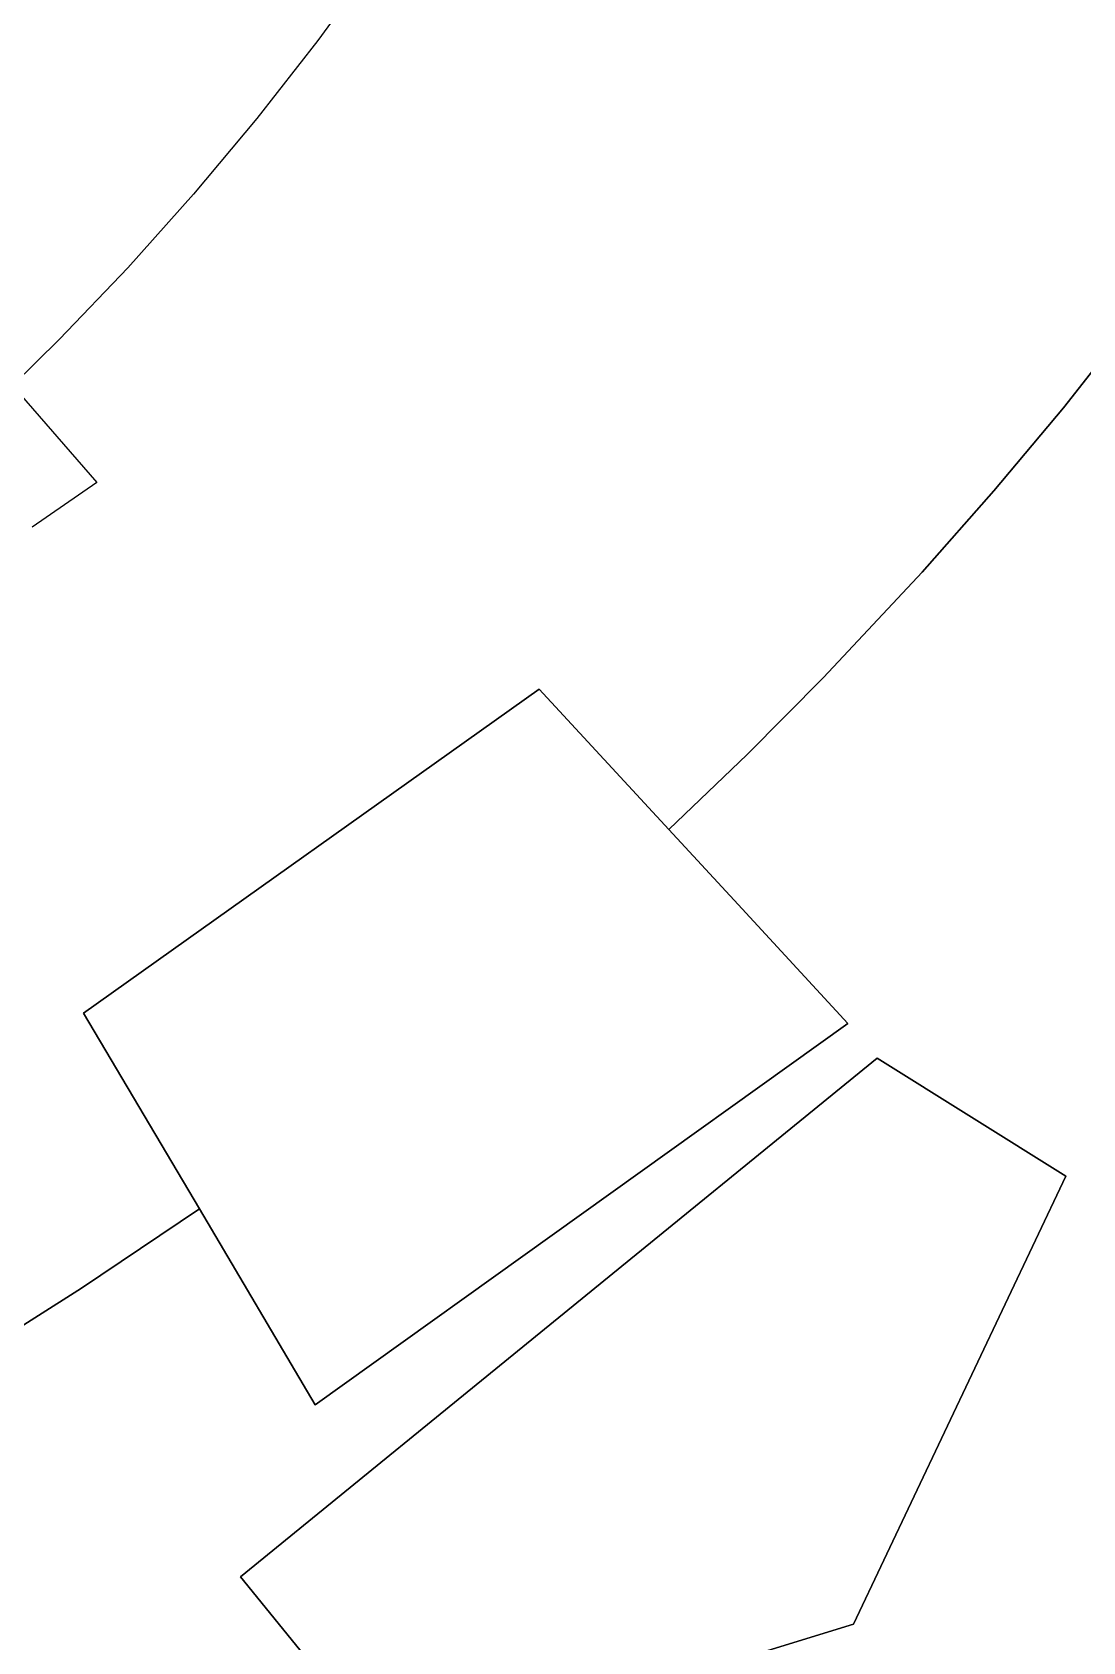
# Model space of a CAD drawing. Header units: millimetres. Extents: x -97041 to 275168, y -12500 to 263793.
# Drawn here: x 139593 to 165763, y 27709 to 67810 of the extents above; entities that cross this region are included whole.
import ezdxf

# ---------------------------------------------------------------- set-up
doc = ezdxf.new("R2010")
doc.units = ezdxf.units.MM
doc.layers.add('CLOSED_AREAS', color=7, linetype='Continuous')
doc.layers.add('REGION_HOLES', color=7, linetype='Continuous')

msp = doc.modelspace()

# ---------------------------------------------------------------- linework, layer by layer
at = {"layer": 'CLOSED_AREAS'}
for points in [[(148151.624, 69588.787), (146703.624, 67599.608), (145189.801, 65660.065), (143611.833, 63772.325), (141971.502, 61938.51), (140270.658, 60160.686), (139104.079, 59007.576), (141204.779, 56589.297), (139589.126, 55482.569)], [(167188.154, 67834.735), (171175.769, 66402.045), (169641.704, 64180.224), (167509.516, 61279.716), (165280.427, 58452.994), (163546.535, 56383.341), (161760.691, 54358.341), (159300.73, 51730.076), (157398.171, 49814.317), (155447.609, 47947.462), (157173.927, 46079.215), (159913.579, 43114.309), (146642.921, 33611.426), (143757.001, 38492.421), (140824.412, 36517.282), (138582.78, 35100.476)], [(138582.78, 35100.476), (140824.412, 36517.282), (143757.001, 38492.421), (140870.298, 43374.737), (152217.536, 51443.108), (155447.609, 47947.462), (157398.171, 49814.317), (159300.73, 51730.076), (161760.691, 54358.341), (163546.535, 56383.341), (165280.427, 58452.994), (167509.516, 61279.716), (169641.704, 64180.224), (171175.769, 66402.045), (167188.154, 67834.735)]]:
    msp.add_lwpolyline(points, dxfattribs=at)
for points in [[(152217.536, 51443.108), (140870.298, 43374.737), (143757.001, 38492.421), (146642.921, 33611.426), (159913.579, 43114.309), (157173.927, 46079.215), (155447.609, 47947.462)], [(165342.16, 39313.463), (160641.736, 42251.228), (144777.805, 29325.062), (148596.9, 24624.638), (160054.183, 28149.956)]]:
    msp.add_lwpolyline(points, close=True, dxfattribs=at)
at = {"layer": 'REGION_HOLES'}
msp.add_lwpolyline([(160054.183, 28149.956), (148596.9, 24624.638), (144777.805, 29325.062), (160641.736, 42251.228), (165342.16, 39313.463)], close=True, dxfattribs=at)

doc.saveas('drawing.dxf')
